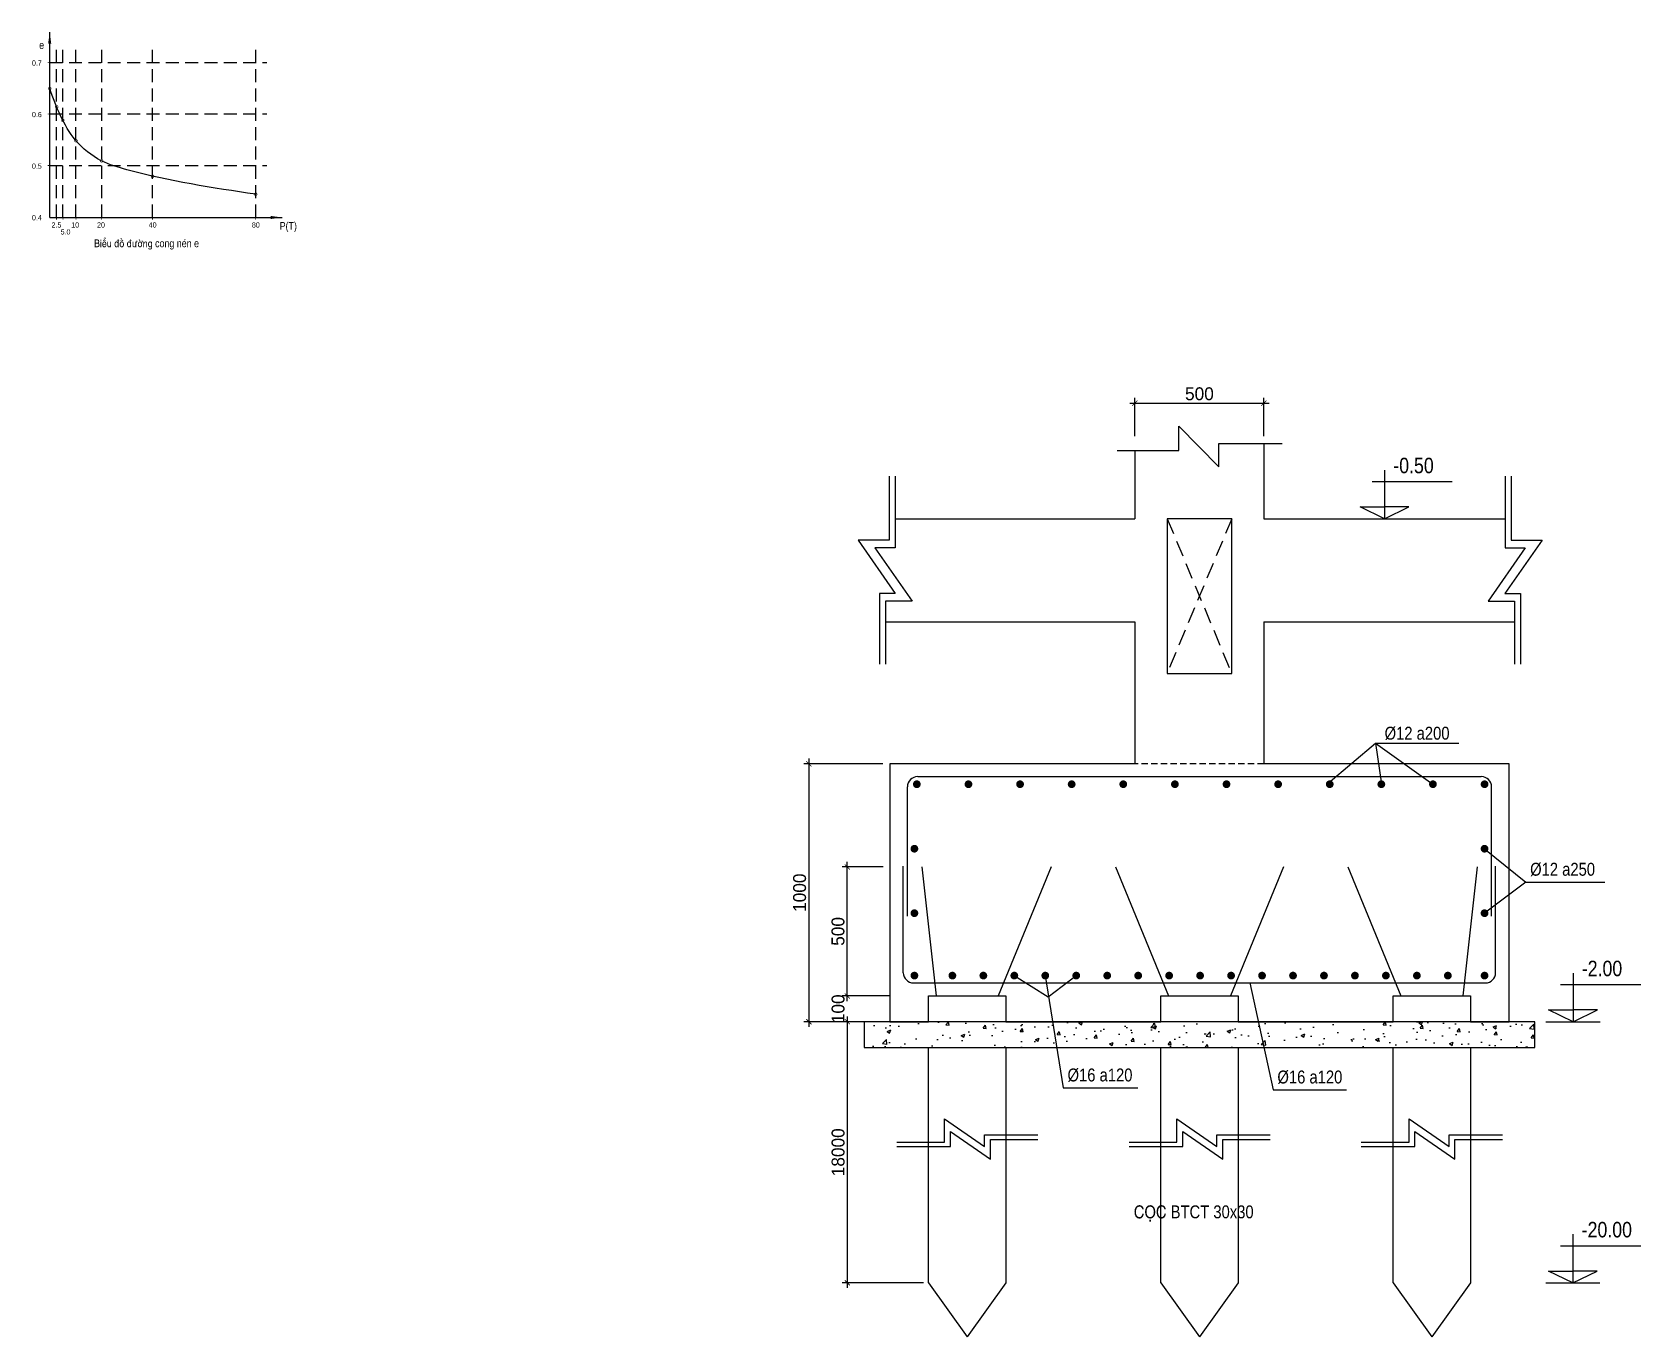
# Model space of a CAD drawing. Extents: x 394 to 18449, y -3793 to 677.
# Drawn here: x 8664 to 9288, y -2109 to -1603 of the extents above; entities that cross this region are included whole.
import ezdxf

# ---------------------------------------------------------------- set-up
doc = ezdxf.new("R2010")
doc.units = 0
doc.header["$MEASUREMENT"] = 0
doc.linetypes.add('CENTER2', pattern=[1.125, 0.75, -0.125, 0.125, -0.125])
doc.linetypes.add('HIDDEN', pattern=[0.375, 0.25, -0.125])
doc.layers.get('0').update_dxf_attribs({"linetype": 'CONTINUOUS'})
doc.layers.get('DEFPOINTS').update_dxf_attribs({"linetype": 'CONTINUOUS'})
for name, color, linetype in [('cot', 8, 'CONTINUOUS'), ('DUT', 7, 'CENTER2'), ('TEXT', 7, 'CONTINUOUS'), ('THEP', 6, 'CONTINUOUS'), ('TUONG', 7, 'CONTINUOUS')]:
    doc.layers.add(name, color=color, linetype=linetype)
doc.styles.add('DIM-NEW', font='VHELVCN.TTF')
doc.styles.add('T2', font='VTIMESN.TTF')
doc.dimstyles.new('TL10', dxfattribs={"dimtxt": 5, "dimasz": 2, "dimexe": 2, "dimexo": 2, "dimgap": 1, "dimtad": 1, "dimdec": 0, "dimlfac": 10, "dimzin": 0, "dimdsep": 46, "dimtxsty": 'T2', "dimblk": 'ARCHTICK', "dimcen": 2.5, "dimdle": 2, "dimclrd": 1, "dimclre": 1, "dimclrt": 2, "dimadec": 0, "dimazin": 0, "dimtfac": 1, "dimtdec": 0, "dimtix": 1, "dimtofl": 0, "dimtmove": 0, "dimatfit": 0, "dimldrblk": 'ARCHTICK', "dimfxl": 0, "dimtolj": 1, "dimtzin": 0, "dimlwd": -1, "dimlwe": -1, "dimarcsym": 0})

# ---------------------------------------------------------------- blocks, each defined once
blk = doc.blocks.new('_ARCHTICK')
at = {"color": 0, "linetype": 'ByBlock', "const_width": 0.15}
blk.add_lwpolyline([(-0.5, -0.5), (0.5, 0.5)], dxfattribs=at)
blk = doc.blocks.new('*D185')
at = {"layer": 'DEFPOINTS', "color": 0}
for p in [(8980.16, -1926.63), (8996, -1926.63), (8998.62, -1976.63)]:
    blk.add_point(p, dxfattribs=at)
at = {"layer": 'TUONG', "color": 1}
for p, q in [((8980.16, -1978.63), (8980.16, -1924.63)), ((8994, -1926.63), (8978.16, -1926.63)), ((8996.62, -1976.63), (8978.16, -1976.63))]:
    blk.add_line(p, q, dxfattribs=at)
at = {"layer": 'TUONG', "color": 1, "xscale": 2, "yscale": 2, "zscale": 2}
for p, rotation in [((8980.16, -1926.63), 90), ((8980.16, -1976.63), 270)]:
    blk.add_blockref('_ARCHTICK', p, dxfattribs=dict(at, rotation=rotation))
at = {"layer": 'TUONG', "color": 2, "insert": (8976.56, -1951.63), "char_height": 5, "attachment_point": 5, "rotation": 90, "style": 'T2'}
blk.add_mtext('\\A1;500', dxfattribs=at)
blk = doc.blocks.new('*D186')
at = {"layer": 'DEFPOINTS', "color": 0}
for p in [(8996.62, -1976.63), (8980.16, -1986.63), (8995.95, -1986.63)]:
    blk.add_point(p, dxfattribs=at)
at = {"layer": 'TUONG', "color": 1}
for p, q in [((8980.16, -1976.63), (8980.16, -1974.63)), ((8994.62, -1976.63), (8978.16, -1976.63)), ((8993.95, -1986.63), (8978.16, -1986.63)), ((8980.16, -1986.63), (8980.16, -1988.63))]:
    blk.add_line(p, q, dxfattribs=at)
at = {"layer": 'TUONG', "color": 1, "xscale": 2, "yscale": 2, "zscale": 2}
for p, rotation in [((8980.16, -1976.63), 270), ((8980.16, -1986.63), 90)]:
    blk.add_blockref('_ARCHTICK', p, dxfattribs=dict(at, rotation=rotation))
at = {"layer": 'TUONG', "color": 2, "insert": (8976.6, -1981.63), "char_height": 5, "attachment_point": 5, "rotation": 90, "style": 'T2'}
blk.add_mtext('\\A1;100', dxfattribs=at)
blk = doc.blocks.new('*D187')
at = {"layer": 'DEFPOINTS', "color": 0}
for p in [(8995.95, -1986.63), (8980.16, -2087.88), (9011.62, -2087.88)]:
    blk.add_point(p, dxfattribs=at)
at = {"layer": 'TUONG', "color": 1}
for p, q in [((8993.95, -1986.63), (8978.16, -1986.63)), ((8980.16, -1984.63), (8980.16, -2089.88)), ((9009.62, -2087.88), (8978.16, -2087.88))]:
    blk.add_line(p, q, dxfattribs=at)
at = {"layer": 'TUONG', "color": 1, "xscale": 2, "yscale": 2, "zscale": 2}
for p, rotation in [((8980.16, -1986.63), 90), ((8980.16, -2087.88), 270)]:
    blk.add_blockref('_ARCHTICK', p, dxfattribs=dict(at, rotation=rotation))
at = {"layer": 'TUONG', "color": 2, "insert": (8976.6, -2037.26), "char_height": 5, "attachment_point": 5, "rotation": 90, "style": 'T2'}
blk.add_mtext('\\A1;18000', dxfattribs=at)
blk = doc.blocks.new('*D190')
at = {"layer": 'DEFPOINTS', "color": 0}
for p in [(8995.92, -1886.63), (8965.25, -1986.63), (8995.92, -1986.63)]:
    blk.add_point(p, dxfattribs=at)
at = {"layer": 'TUONG', "color": 1}
for p, q in [((8993.92, -1886.63), (8963.25, -1886.63)), ((8965.25, -1884.63), (8965.25, -1988.63)), ((8993.92, -1986.63), (8963.25, -1986.63))]:
    blk.add_line(p, q, dxfattribs=at)
at = {"layer": 'TUONG', "color": 1, "xscale": 2, "yscale": 2, "zscale": 2}
for p, rotation in [((8965.25, -1886.63), 90), ((8965.25, -1986.63), 270)]:
    blk.add_blockref('_ARCHTICK', p, dxfattribs=dict(at, rotation=rotation))
at = {"layer": 'TUONG', "color": 2, "insert": (8961.69, -1936.63), "char_height": 5, "attachment_point": 5, "rotation": 90, "style": 'T2'}
blk.add_mtext('\\A1;1000', dxfattribs=at)
blk = doc.blocks.new('*D191')
at = {"layer": 'DEFPOINTS', "color": 0}
for p in [(9141.6, -1746.82), (9091.6, -1761.61), (9141.6, -1761.61)]:
    blk.add_point(p, dxfattribs=at)
at = {"layer": 'TUONG', "color": 1}
for p, q in [((9091.6, -1759.61), (9091.6, -1744.82)), ((9141.6, -1759.61), (9141.6, -1744.82)), ((9089.6, -1746.82), (9143.6, -1746.82))]:
    blk.add_line(p, q, dxfattribs=at)
at = {"layer": 'TUONG', "color": 1, "xscale": 2, "yscale": 2, "zscale": 2, "rotation": 180}
blk.add_blockref('_ARCHTICK', (9091.6, -1746.82), dxfattribs=at)
at = {"layer": 'TUONG', "color": 1, "xscale": 2, "yscale": 2, "zscale": 2}
blk.add_blockref('_ARCHTICK', (9141.6, -1746.82), dxfattribs=at)
at = {"layer": 'TUONG', "color": 2, "insert": (9116.6, -1743.22), "char_height": 5, "attachment_point": 5, "style": 'T2'}
blk.add_mtext('\\A1;500', dxfattribs=at)

msp = doc.modelspace()

# ---------------------------------------------------------------- hatches: boundary and pattern name
at = {"layer": 'TUONG'}
h = msp.add_hatch(dxfattribs=at)
h.set_pattern_fill('AR-CONC', color=9, scale=2, style=0)
h.set_pattern_definition([(50, (0, 0), (14.345204, -1.255043), [1.5, -16.5]), (355, (0, 0), (-2.775027, 15.043843), [1.2, -13.2]), (100.4514, (1.195, -0.105), (11.570188, 13.78879), [1.274804, -14.022842]), (46.1842, (0, 4), (21.34482, -3.31038), [2.25, -24.75]), (96.6356, (1.779, 3.724), (18.693254, 19.482357), [1.912206, -21.03426]), (351.1842, (0, 4), (18.69324, 19.48237), [1.8, -19.8]), (21, (2, 3), (11.938141, -8.052378), [1.5, -16.5]), (326, (2, 3), (4.866307, 14.503), [1.2, -13.2]), (71.4514, (2.995, 2.329), (16.804453, 6.45061), [1.274804, -14.022842]), (37.5, (0, 0), (0.243197, 6.657877), [0, -13.04, 0, -13.4, 0, -13.25]), (7.5, (0, 0), (5.261391, 7.888234), [0, -7.64, 0, -12.74, 0, -5.05]), (327.5, (-4.46, 0), (10.6764487, -0.4510974), [0, -5, 0, -15.6, 0, -20.7]), (317.5, (-6.46, 0), (11.663723, 2.0021), [0, -6.5, 0, -10.36, 0, -14.7])])
h.paths.add_polyline_path([(8986.625, -1986.63), (8986.625, -1996.63), (9246.625, -1996.63), (9246.625, -1986.63)])

# ---------------------------------------------------------------- linework, layer by layer
at = {"layer": 'cot', "lineweight": -2, "ltscale": 10}
for p, q in [((9166.494, -1894.123), (9184.804, -1878.609)), ((9184.804, -1878.609), (9217.106, -1878.609)), ((9184.804, -1878.609), (9187.097, -1894.569)), ((9184.804, -1878.609), (9207.097, -1894.569)), ((9227.097, -1919.569), (9243.057, -1932.501)), ((9243.057, -1932.501), (9227.097, -1944.569)), ((9243.057, -1932.501), (9273.696, -1932.501)), ((9044.871, -1968.764), (9058.053, -1977.056)), ((9056.871, -1968.764), (9063.799, -2012.252)), ((9058.053, -1977.056), (9068.871, -1968.764)), ((9136.16, -1971.63), (9145.127, -2013.037)), ((9063.799, -2012.252), (9092.732, -2012.252)), ((9145.127, -2013.037), (9173.653, -2013.037))]:
    msp.add_line(p, q, dxfattribs=at)
at = {"layer": 'DUT', "linetype": 'HIDDEN', "ltscale": 25}
for p, q in [((9129.103, -1791.63), (9104.103, -1851.63)), ((9104.103, -1791.63), (9129.103, -1851.63))]:
    msp.add_line(p, q, dxfattribs=at)
at = {"layer": 'DUT', "linetype": 'HIDDEN', "ltscale": 10}
msp.add_line((9141.603, -1886.63), (9091.603, -1886.63), dxfattribs=at)
at = {"layer": 'THEP', "ltscale": 10}
for p, q in [((9007.433, -1891.62), (9225.817, -1891.62)), ((9003.433, -1945.721), (9003.433, -1895.62)), ((9229.817, -1945.721), (9229.817, -1895.62)), ((9001.856, -1967.63), (9001.856, -1926.379)), ((9009.002, -1926.63), (9014.625, -1976.63)), ((9059.125, -1926.63), (9038.625, -1976.63)), ((9084.125, -1926.63), (9104.625, -1976.63)), ((9149.125, -1926.63), (9128.625, -1976.63)), ((9174.125, -1926.63), (9194.625, -1976.63)), ((9224.248, -1926.63), (9218.625, -1976.63)), ((9231.393, -1967.63), (9231.393, -1926.379)), ((9005.856, -1971.63), (9227.393, -1971.63))]:
    msp.add_line(p, q, dxfattribs=at)
at = {"layer": 'THEP', "const_width": 1.5}
for points in [[(9007.097, -1895.319, 1), (9007.097, -1893.819, 1)], [(9027.097, -1895.319, 1), (9027.097, -1893.819, 1)], [(9047.097, -1895.319, 1), (9047.097, -1893.819, 1)], [(9067.097, -1895.319, 1), (9067.097, -1893.819, 1)], [(9087.097, -1895.319, 1), (9087.097, -1893.819, 1)], [(9107.097, -1895.319, 1), (9107.097, -1893.819, 1)], [(9127.097, -1895.319, 1), (9127.097, -1893.819, 1)], [(9147.097, -1895.319, 1), (9147.097, -1893.819, 1)], [(9167.097, -1895.319, 1), (9167.097, -1893.819, 1)], [(9187.097, -1895.319, 1), (9187.097, -1893.819, 1)], [(9207.097, -1895.319, 1), (9207.097, -1893.819, 1)], [(9227.097, -1895.319, 1), (9227.097, -1893.819, 1)], [(9006.152, -1920.319, -1), (9006.152, -1918.819, -1)], [(9227.097, -1920.319, 1), (9227.097, -1918.819, 1)], [(9006.152, -1945.319, -1), (9006.152, -1943.819, -1)], [(9227.097, -1945.319, 1), (9227.097, -1943.819, 1)], [(9006.152, -1969.514, -1), (9006.152, -1968.014, -1)], [(9020.871, -1969.514, -1), (9020.871, -1968.014, -1)], [(9032.871, -1969.514, -1), (9032.871, -1968.014, -1)], [(9044.871, -1969.514, -1), (9044.871, -1968.014, -1)], [(9056.871, -1969.514, -1), (9056.871, -1968.014, -1)], [(9068.871, -1969.514, -1), (9068.871, -1968.014, -1)], [(9080.871, -1969.514, -1), (9080.871, -1968.014, -1)], [(9092.871, -1969.514, -1), (9092.871, -1968.014, -1)], [(9104.871, -1969.514, -1), (9104.871, -1968.014, -1)], [(9116.871, -1969.514, -1), (9116.871, -1968.014, -1)], [(9128.871, -1969.514, -1), (9128.871, -1968.014, -1)], [(9140.871, -1969.514, -1), (9140.871, -1968.014, -1)], [(9152.871, -1969.514, -1), (9152.871, -1968.014, -1)], [(9164.871, -1969.514, -1), (9164.871, -1968.014, -1)], [(9176.871, -1969.514, -1), (9176.871, -1968.014, -1)], [(9188.871, -1969.514, -1), (9188.871, -1968.014, -1)], [(9200.871, -1969.514, -1), (9200.871, -1968.014, -1)], [(9212.871, -1969.514, -1), (9212.871, -1968.014, -1)], [(9227.097, -1969.514, 1), (9227.097, -1968.014, 1)]]:
    msp.add_lwpolyline(points, format="xyb", close=True, dxfattribs=at)
at = {"layer": 'THEP', "ltscale": 10}
for centre, start, end in [((9007.433, -1895.62), 90, 180), ((9225.817, -1895.62), 0, 90), ((9005.856, -1967.63), 180, 270), ((9227.393, -1967.63), 270, 360)]:
    msp.add_arc(centre, 4, start, end, dxfattribs=at)
at = {"layer": 'TUONG'}
for p, q in [((8671.07, -1674.841), (8671.07, -1602.994)), ((8671.07, -1674.841), (8761.13, -1674.841)), ((9141.603, -1762.415), (9141.603, -1791.63)), ((9091.603, -1765.177), (9091.603, -1791.63)), ((9188.328, -1772.807), (9188.328, -1791.63)), ((9183.511, -1777.239), (9214.607, -1777.239)), ((9188.328, -1791.63), (9178.885, -1787.082)), ((9178.885, -1787.082), (9188.328, -1787.082)), ((9188.328, -1791.63), (9197.771, -1787.082)), ((9197.771, -1787.082), (9188.328, -1787.082)), ((9188.328, -1787.082), (9188.328, -1791.63)), ((8998.658, -1791.63), (9091.603, -1791.63)), ((9141.603, -1791.63), (9235.054, -1791.63)), ((9177.826, -1791.63), (9198.83, -1791.63)), ((9177.826, -1791.63), (9198.83, -1791.63)), ((8994.975, -1831.63), (9091.603, -1831.63)), ((9091.603, -1831.63), (9091.603, -1886.63)), ((9141.603, -1831.63), (9238.737, -1831.63)), ((9141.603, -1831.63), (9141.603, -1886.63)), ((9236.625, -1986.63), (9236.625, -1886.63)), ((9261.372, -1967.807), (9261.372, -1986.63)), ((9256.555, -1972.239), (9287.652, -1972.239)), ((9251.93, -1982.082), (9261.372, -1982.082)), ((9261.372, -1986.63), (9251.93, -1982.082)), ((9261.372, -1982.082), (9261.372, -1986.63)), ((9270.815, -1982.082), (9261.372, -1982.082)), ((9261.372, -1986.63), (9270.815, -1982.082)), ((9250.87, -1986.63), (9271.874, -1986.63)), ((9261.328, -2069.062), (9261.328, -2087.884)), ((9256.511, -2073.494), (9287.607, -2073.494)), ((9011.625, -2087.884), (9026.625, -2108.817)), ((9041.625, -2087.884), (9026.625, -2108.817)), ((9101.625, -2087.884), (9116.625, -2108.817)), ((9131.625, -2087.884), (9116.625, -2108.817)), ((9191.625, -2087.884), (9206.625, -2108.817)), ((9221.625, -2087.884), (9206.625, -2108.817)), ((9250.826, -2087.884), (9271.83, -2087.884)), ((9261.328, -2087.884), (9251.885, -2083.336)), ((9251.885, -2083.336), (9261.328, -2083.336)), ((9261.328, -2087.884), (9270.771, -2083.336)), ((9270.771, -2083.336), (9261.328, -2083.336)), ((9261.328, -2083.336), (9261.328, -2087.884))]:
    msp.add_line(p, q, dxfattribs=at)
at = {"layer": 'TUONG', "color": 8, "linetype": 'HIDDEN', "ltscale": 20}
for p, q in [((8673.712, -1674.841), (8673.712, -1607.56)), ((8676.212, -1674.841), (8676.212, -1607.56)), ((8681.212, -1674.841), (8681.212, -1607.56)), ((8691.212, -1674.841), (8691.212, -1607.56)), ((8710.917, -1674.841), (8710.917, -1607.56)), ((8750.917, -1674.841), (8750.917, -1607.56)), ((8671.07, -1614.713), (8755.223, -1614.713)), ((8671.07, -1634.713), (8755.223, -1634.713)), ((8671.07, -1654.713), (8755.223, -1654.713))]:
    msp.add_line(p, q, dxfattribs=at)
at = {"layer": 'TUONG', "const_width": 0.213}
for points in [[(8670.538, -1624.841, 1), (8671.602, -1624.841, 1)], [(8673.238, -1631.956, 1), (8674.302, -1631.956, 1)], [(8675.59, -1637.167, 1), (8676.654, -1637.167, 1)], [(8680.737, -1645.076, 1), (8681.801, -1645.076, 1)], [(8690.638, -1652.891, 1), (8691.702, -1652.891, 1)], [(8710.375, -1658.841, 1), (8711.439, -1658.841, 1)], [(8750.367, -1665.841, 1), (8751.431, -1665.841, 1)]]:
    msp.add_lwpolyline(points, format="xyb", close=True, dxfattribs=at)
at = {"layer": 'TUONG'}
for points in [[(9084.716, -1765.177), (9108.628, -1765.177), (9108.628, -1755.779), (9124.131, -1771.458), (9124.131, -1762.415), (9148.609, -1762.415)], [(8996.365, -1775.182), (8996.365, -1799.89), (8984.318, -1799.89), (8998.732, -1820.561), (8992.682, -1820.561), (8992.682, -1848.068)], [(8998.658, -1775.182), (8998.658, -1802.89), (8990.827, -1802.89), (9005.241, -1823.561), (8994.975, -1823.561), (8994.975, -1848.068)], [(9235.054, -1775.182), (9235.054, -1802.89), (9242.885, -1802.89), (9228.47, -1823.561), (9238.737, -1823.561), (9238.737, -1848.068)], [(9237.347, -1775.182), (9237.347, -1799.89), (9249.394, -1799.89), (9234.98, -1820.561), (9241.03, -1820.561), (9241.03, -1848.068)], [(9091.603, -1886.63), (8996.625, -1886.63), (8996.625, -1986.63), (9011.625, -1986.63)], [(9221.625, -1986.63), (9236.625, -1986.63), (9236.625, -1886.63), (9141.603, -1886.63)], [(9011.625, -1986.63), (9011.625, -1976.63), (9041.625, -1976.63), (9041.625, -1986.63)], [(9101.625, -1986.63), (9101.625, -1976.63), (9131.625, -1976.63), (9131.625, -1986.63)], [(9191.625, -1986.63), (9191.625, -1976.63), (9221.625, -1976.63), (9221.625, -1986.63)], [(9041.625, -1986.63), (9101.625, -1986.63)], [(9131.625, -1986.63), (9191.625, -1986.63)], [(9011.625, -2087.884), (9011.625, -1996.63)], [(9041.625, -1996.63), (9041.625, -2087.884)], [(9101.625, -2087.884), (9101.625, -1996.63)], [(9131.625, -1996.63), (9131.625, -2087.884)], [(9191.625, -2087.884), (9191.625, -1996.63)], [(9221.625, -1996.63), (9221.625, -2087.884)], [(8999.338, -2033.31), (9017.869, -2033.31), (9017.869, -2024.275), (9033.372, -2035.086), (9033.372, -2030.548), (9054.002, -2030.548)], [(9089.338, -2033.31), (9107.869, -2033.31), (9107.869, -2024.275), (9123.372, -2035.086), (9123.372, -2030.548), (9144.002, -2030.548)], [(9179.338, -2033.31), (9197.869, -2033.31), (9197.869, -2024.275), (9213.372, -2035.086), (9213.372, -2030.548), (9234.002, -2030.548)], [(8999.338, -2035.03), (9020.119, -2035.03), (9020.119, -2029.157), (9035.622, -2039.968), (9035.622, -2032.268), (9054.002, -2032.268)], [(9089.338, -2035.03), (9110.119, -2035.03), (9110.119, -2029.157), (9125.622, -2039.968), (9125.622, -2032.268), (9144.002, -2032.268)], [(9179.338, -2035.03), (9200.119, -2035.03), (9200.119, -2029.157), (9215.622, -2039.968), (9215.622, -2032.268), (9234.002, -2032.268)]]:
    msp.add_lwpolyline(points, dxfattribs=at)
msp.add_lwpolyline([(9104.103, -1851.63), (9129.103, -1851.63), (9129.103, -1791.63), (9104.103, -1791.63)], close=True, dxfattribs=at)
at = {"layer": 'TUONG', "color": 9}
msp.add_lwpolyline([(8986.625, -1996.63), (9246.625, -1996.63), (9246.625, -1986.63), (8986.625, -1986.63)], close=True, dxfattribs=at)
at = {"layer": 'TUONG'}
msp.add_spline([(8750.917, -1665.841), (8701.003, -1656.369), (8691.07, -1652.841), (8681.07, -1644.841), (8671.07, -1624.841)], degree=3, dxfattribs=at)
for points in [[(9178.885, -1787.082), (9188.328, -1787.082), (9188.328, -1791.63), (9178.885, -1787.082)], [(9251.93, -1982.082), (9261.372, -1982.082), (9261.372, -1986.63), (9251.93, -1982.082)], [(9251.885, -2083.336), (9261.328, -2083.336), (9261.328, -2087.884), (9251.885, -2083.336)]]:
    msp.add_solid(points, dxfattribs=at)
for points in [[(8671.665, -1607.431), (8671.07, -1602.994), (8670.476, -1607.431), (8671.07, -1602.994)], [(8670.274, -1614.547), (8670.274, -1614.841), (8671.867, -1614.547), (8671.867, -1614.841)], [(8670.274, -1634.547), (8670.274, -1634.841), (8671.867, -1634.547), (8671.867, -1634.841)], [(8670.274, -1654.547), (8670.274, -1654.841), (8671.867, -1654.547), (8671.867, -1654.841)], [(8673.865, -1674.044), (8673.57, -1674.044), (8673.865, -1675.638), (8673.57, -1675.638)], [(8676.365, -1674.044), (8676.07, -1674.044), (8676.365, -1675.638), (8676.07, -1675.638)], [(8681.365, -1674.044), (8681.07, -1674.044), (8681.365, -1675.638), (8681.07, -1675.638)], [(8691.365, -1674.044), (8691.07, -1674.044), (8691.365, -1675.638), (8691.07, -1675.638)], [(8711.07, -1674.044), (8710.776, -1674.044), (8711.07, -1675.638), (8710.776, -1675.638)], [(8751.07, -1674.044), (8750.776, -1674.044), (8751.07, -1675.638), (8750.776, -1675.638)], [(8756.692, -1675.435), (8761.13, -1674.841), (8756.692, -1674.247), (8761.13, -1674.841)]]:
    msp.add_trace(points, dxfattribs=at)

# ---------------------------------------------------------------- texts
at = {"layer": 'TEXT', "style": 'DIM-NEW'}
for s, height, p in [('e', 3, (8666.993, -1609.499)), ('0.7', 2, (8664.19, -1615.939)), ('0.6', 2, (8664.19, -1635.939)), ('0.5', 2, (8664.19, -1655.939)), ('0.4', 2, (8664.19, -1675.939)), ('2.5', 2, (8671.789, -1678.739)), ('10', 2, (8679.429, -1678.739)), ('20', 2, (8689.429, -1678.739)), ('40', 2, (8709.429, -1678.739)), ('80', 2, (8749.429, -1678.739)), ('P(T)', 3, (8760.186, -1679.625)), ('5.0', 2, (8675.305, -1681.425)), ('Bieåu ñoà ñöôøng cong neùn e', 3, (8688.243, -1686.368)), ('-0.50', 6, (9191.736, -1773.996)), ('-2.00', 6, (9264.78, -1968.996)), ('-20.00', 6, (9264.736, -2070.251))]:
    msp.add_text(s, height=height, dxfattribs=at).set_placement(p)
for s, p in [('%%25412 a200', (9188.36, -1877.291)), ('%%25412 a250', (9244.751, -1930.038)), ('%%25416 a120', (9065.493, -2009.789)), ('%%25416 a120', (9146.821, -2010.573)), ('COÏC BTCT 30x30', (9091.182, -2062.862))]:
    e = msp.add_text(s, height=5, dxfattribs=at)
    e.set_placement(p)
    e.dxf.unprotected_set("ltscale", 0)

# ---------------------------------------------------------------- dimensions: what is measured, and where the dimension line sits
at = {"layer": 'TUONG'}
dim = msp.add_linear_dim(base=(9141.603, -1746.825), p1=(9091.603, -1761.61), p2=(9141.603, -1761.61), dimstyle='TL10', dxfattribs=at)
dim.commit()
dim.dimension.update_dxf_attribs({"geometry": '*D191', "text_midpoint": (9116.603, -1743.225)})
for base, p1, p2, picture, middle in [((8965.246, -1986.63), (8995.924, -1886.63), (8995.924, -1986.63), '*D190', (8961.687, -1936.63)), ((8980.161, -1926.63), (8998.625, -1976.63), (8996.002, -1926.63), '*D185', (8976.561, -1951.63)), ((8980.161, -1986.63), (8996.625, -1976.63), (8995.952, -1986.63), '*D186', (8976.602, -1981.63))]:
    dim = msp.add_linear_dim(base=base, p1=p1, p2=p2, angle=90, dimstyle='TL10', dxfattribs=at)
    dim.commit()
    dim.dimension.update_dxf_attribs({"geometry": picture, "text_midpoint": middle})
dim = msp.add_linear_dim(base=(8980.161, -2087.884), p1=(8995.952, -1986.63), p2=(9011.625, -2087.884), angle=90, text='18000', dimstyle='TL10', override={"dimtmove": 1}, dxfattribs=at)
dim.commit()
dim.dimension.update_dxf_attribs({"geometry": '*D187', "text_midpoint": (8976.602, -2037.257)})

doc.saveas('drawing.dxf')
